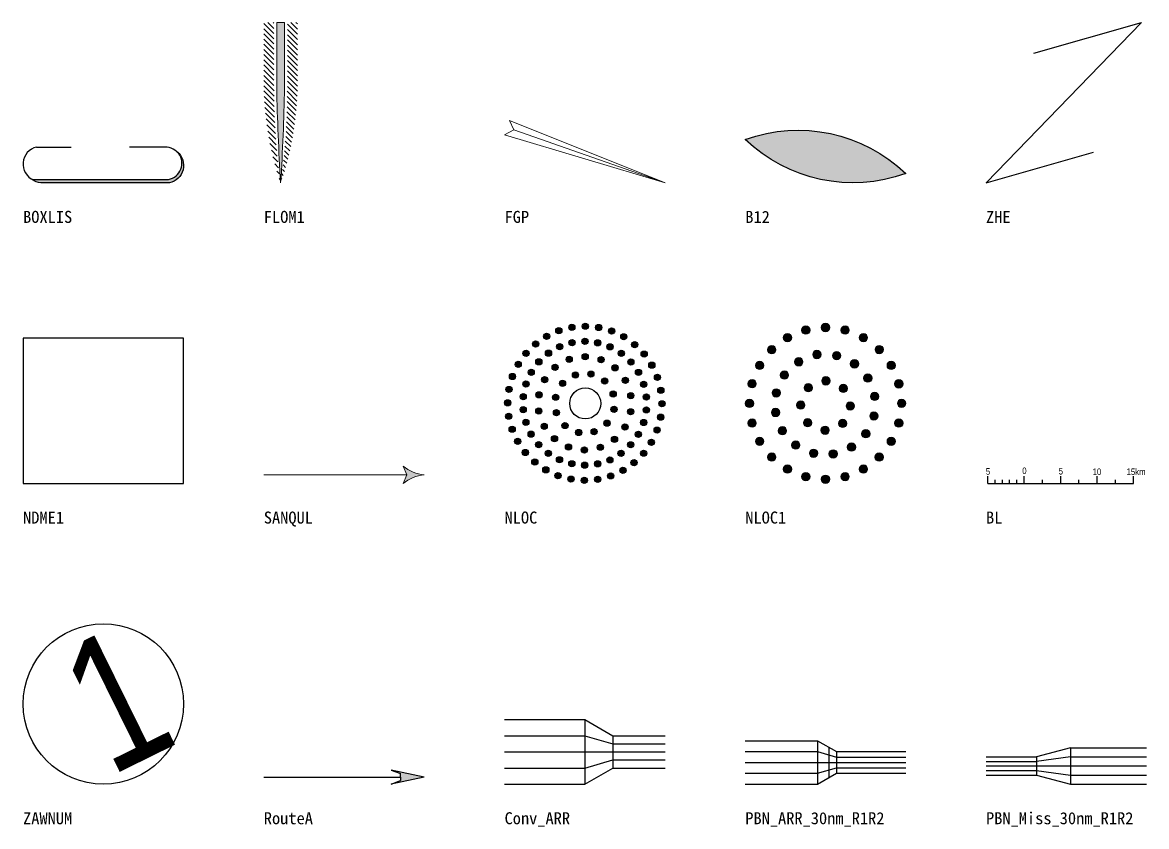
# Model space of a CAD drawing. Extents: x -4 to 560, y -3172 to 80.
# Drawn here: x 0 to 560, y -1521 to -1120 of the extents above; entities that cross this region are included whole.
import ezdxf
from ezdxf.enums import TextEntityAlignment as Align

# ---------------------------------------------------------------- set-up
doc = ezdxf.new("R2010")
doc.units = 0
doc.header["$MEASUREMENT"] = 0
doc.linetypes.add('$0$Continuous1', pattern=[0])
doc.linetypes.add('$0$ddhxT', pattern=[0])
doc.styles.add('$0$Styledgn001', font='dgn001.shx')

# ---------------------------------------------------------------- blocks, each defined once
blk = doc.blocks.new('$0$BOXLIS')
h = blk.add_hatch(color=256)
edge = h.paths.add_edge_path()
edge.add_line((-1.005900000000111, -0.2169999999998709), (1.094099999999889, -0.2169999999998709))
edge.add_line((1.094100000000253, -0.2169999999998709), (1.095703669771269, -0.2169564579602044))
edge.add_arc((1.045703678142672, 0.03304354371380214), 0.2549509756796392, 281.3099305555556, 396.2626444444444)
edge.add_line((1.251274242134969, 0.1838438859545022), (1.228003677169938, 0.2078435445235421))
edge.add_arc((1.053645682194656, -0.001639029437228601), 0.2725502874794534, -78.0232944444445, 50.228475, ccw=False)
edge.add_line((1.110203680726954, -0.2682564557380829), (1.110200000001236, -0.268200000000036))
edge.add_line((1.110200000000077, -0.2681999999999789), (-0.8706999999999223, -0.2687999999999788))
edge.add_line((-0.8706999999994878, -0.2687999999998283), (-0.8706963129787075, -0.2688564571202396))
edge.add_arc((-0.8457384637049472, -0.003232351667747935), 0.2667940397344629, 233.161925, 264.6322888888888, ccw=False)
edge.add_line((-1.005696318810806, -0.2167564585683976), (-1.005699999999524, -0.2167999999997664))
edge.add_line((-1.005699999999706, -0.2167999999999211), (-1.005899999999706, -0.216999999999921))
for p, q in [((-0.9403999999994994, 0.2829999999999018), (-0.4058999999997468, 0.2829999999999018)), ((1.043300000001182, 0.2829999999999018), (0.4941000000007989, 0.2829999999999018))]:
    blk.add_line(p, q)
blk.add_lwpolyline([(-1.005900000000111, -0.2169999999998709), (1.094100000000253, -0.2169999999998709), (1.095703669771865, -0.2169564579603502, 0.5483503923173498), (1.251274242134969, 0.1838438859545022), (1.228003677169909, 0.2078435445234845, -0.6263978955056441), (1.110203680726954, -0.2682564557380829), (1.110200000000077, -0.2681999999999789), (-0.8706999999994878, -0.2687999999998283), (-0.8706963129779979, -0.2688564571203642, -0.1381849764487688), (-1.005696318810806, -0.2167564585683976), (-1.005699999999706, -0.2167999999999211)], format="xyb", close=True)
for centre, major_axis, ratio, start_param, end_param in [((-0.8750950584244492, 0.02027492105366946), (-0.05770126827318924, 0.264468621604041), 1, 0.02878561839040732, 2.508299207283129), ((1.028735626008711, -0.0150948209127364), (0.01456805456938148, 0.2981383645077292), 1, 5.434970659304033, 6.283185307179586), ((-1.004146321857661, -0.2183064562862), (-0.00175000002817215, -0.001349999963480545), 0.9999999999999998, 3.398239102216533, 6.283185307179586)]:
    blk.add_ellipse(centre, major_axis=major_axis, ratio=ratio, start_param=start_param, end_param=end_param)
blk = doc.blocks.new('$0$FLOM1')
at = {"linetype": '$0$Continuous1'}
h = blk.add_hatch(color=7, dxfattribs=at)
edge = h.paths.add_edge_path()
edge.add_line((-0.05380000000000029, 2.1911), (0.05379999999999985, 2.1911))
edge.add_line((0.05379999999999985, 2.1911), (0.05369999999999964, 2.1911))
edge.add_line((0.05369999999999964, 2.1911), (0.05369999999999964, 1.2961))
edge.add_line((0.05369999999999964, 1.2961), (0.05379578447070088, 1.30120045482262))
edge.add_arc((-30.21334155569538, 1.901219415065181), 30.2730841759, 356.39970277777786, 358.8643111111112, ccw=False)
edge.add_line((-4.257332068213771e-06, 0.0002000000000004221), (-4.161595949181418e-06, 0.0002000000000004221))
edge.add_arc((30.21333313676733, 1.90121941506517), 30.27308417589995, 181.1356888888888, 183.6002972222222, ccw=False)
edge.add_line((-0.05380420339871783, 1.301200454822618), (-0.05370000000000008, 1.2961))
edge.add_line((-0.05370000000000008, 1.2961), (-0.05370000000000008, 2.1911))
edge.add_line((-0.05370000000000008, 2.1911), (-0.05380000000000029, 2.1911))
at = {"color": 7, "linetype": 'Continuous', "lineweight": 0}
for p, q in [((-0.0929000000000002, 2.0388), (-0.2297000000000002, 2.1756)), ((-0.0929000000000002, 2.1096), (-0.1744000000000003, 2.1911)), ((-0.0929000000000002, 2.1803), (-0.1037000000000003, 2.1911)), ((0.2296999999999998, 2.0289), (0.09289999999999976, 2.1657)), ((0.2296999999999998, 2.0997), (0.1382999999999996, 2.1911)), ((0.2296999999999998, 2.1704), (0.2089999999999996, 2.1911)), ((-0.0929000000000002, 1.9681), (-0.2297000000000002, 2.1049)), ((-0.0929000000000002, 1.8974), (-0.2297000000000002, 2.0342)), ((0.2296999999999998, 1.9582), (0.09289999999999976, 2.095)), ((0.2296999999999998, 1.8875), (0.09289999999999976, 2.0243)), ((-0.0929000000000002, 1.8267), (-0.2297000000000002, 1.9635)), ((-0.0929000000000002, 1.756), (-0.2297000000000002, 1.8928)), ((0.2296999999999998, 1.8168), (0.09289999999999976, 1.9536)), ((0.2296999999999998, 1.7461), (0.09289999999999976, 1.8829)), ((-0.0929000000000002, 1.6853), (-0.2297000000000002, 1.8221)), ((-0.0929000000000002, 1.6146), (-0.2297000000000002, 1.7514)), ((0.2296999999999998, 1.6754), (0.09289999999999976, 1.8122)), ((0.2296999999999998, 1.6047), (0.09289999999999976, 1.7415)), ((-0.0929000000000002, 1.5439), (-0.2297000000000002, 1.6807)), ((-0.0929000000000002, 1.4732), (-0.2297000000000002, 1.61)), ((-0.0929000000000002, 1.4024), (-0.2297000000000002, 1.5392)), ((0.2296999999999998, 1.534), (0.09289999999999976, 1.6708)), ((0.2296999999999998, 1.4633), (0.09289999999999976, 1.6001)), ((-0.0929000000000002, 1.331700000000001), (-0.2297000000000002, 1.468500000000001)), ((-0.08810000000000029, 1.256200000000001), (-0.2297000000000002, 1.3978)), ((0.2296999999999998, 1.3925), (0.09289999999999976, 1.5293)), ((0.2296999999999998, 1.321800000000001), (0.09289999999999976, 1.458600000000001)), ((0.2281, 1.252800000000001), (0.09289999999999976, 1.3879)), ((-0.08820000000000006, 1.1856), (-0.2297000000000002, 1.327100000000001)), ((-0.08830000000000027, 1.115), (-0.2282000000000002, 1.2549)), ((0.2215999999999996, 1.1178), (0.08839999999999959, 1.251)), ((0.2254999999999998, 1.184600000000001), (0.09289999999999976, 1.317200000000001)), ((-0.08680000000000021, 1.042800000000001), (-0.2253000000000003, 1.1813)), ((-0.08530000000000015, 0.9706000000000001), (-0.2208000000000001, 1.106100000000001)), ((0.2112999999999996, 0.9866999999999999), (0.08789999999999987, 1.1101)), ((0.2170999999999998, 1.051600000000001), (0.08819999999999961, 1.1805)), ((-0.08290000000000042, 0.8975), (-0.2155, 1.0301)), ((-0.07970000000000033, 0.8235999999999999), (-0.2079000000000004, 0.9517000000000007)), ((0.1974999999999998, 0.859), (0.08509999999999973, 0.9714)), ((0.2049999999999996, 0.9222999999999999), (0.08689999999999998, 1.0404)), ((-0.07640000000000002, 0.7495000000000003), (-0.1993, 0.8725000000000005)), ((-0.07140000000000013, 0.6739000000000006), (-0.1887000000000003, 0.7911999999999999)), ((0.1706999999999996, 0.6737000000000002), (0.07699999999999996, 0.7674000000000003)), ((0.1804999999999999, 0.7347000000000001), (0.0801999999999996, 0.8349000000000002)), ((0.1894999999999998, 0.7964000000000002), (0.08329999999999993, 0.9024999999999999)), ((-0.0665, 0.5982000000000003), (-0.1762000000000001, 0.7079000000000004)), ((-0.06020000000000003, 0.5212000000000003), (-0.1623000000000001, 0.6233000000000004)), ((0.1489999999999996, 0.5540000000000003), (0.06879999999999997, 0.6341999999999999)), ((0.1602999999999999, 0.6134000000000004), (0.07339999999999991, 0.7003000000000004)), ((-0.05340000000000034, 0.4437000000000006), (-0.1455000000000002, 0.5358)), ((0.1244999999999998, 0.4371), (0.05879999999999974, 0.5028000000000006)), ((0.1374, 0.4949000000000003), (0.06409999999999982, 0.5682)), ((-0.04580000000000028, 0.3654000000000002), (-0.1265000000000001, 0.4461000000000004)), ((-0.03700000000000037, 0.2859000000000007), (-0.1054000000000004, 0.3543000000000003)), ((0.08299999999999974, 0.2664), (0.03979999999999961, 0.3097000000000003)), ((0.09739999999999993, 0.3228), (0.04679999999999973, 0.3734000000000002)), ((0.1115999999999997, 0.3792), (0.05279999999999996, 0.4381000000000004)), ((-0.02790000000000026, 0.2061000000000002), (-0.08120000000000038, 0.2593000000000005)), ((-0.01710000000000012, 0.1246), (-0.05330000000000013, 0.1607000000000003)), ((0.0519999999999996, 0.1561000000000003), (0.02509999999999968, 0.1829000000000001)), ((0.06769999999999987, 0.2110000000000003), (0.03249999999999975, 0.2463000000000006)), ((-0.006300000000000416, 0.04309999999999992), (-0.02200000000000024, 0.05880000000000063)), ((0.01859999999999973, 0.04800000000000004), (0.008099999999999774, 0.05850000000000044)), ((0.03569999999999984, 0.1016000000000004), (0.01669999999999972, 0.1207000000000003))]:
    blk.add_line(p, q, dxfattribs=at)
blk.add_lwpolyline([(-0.05380000000000029, 2.1911), (0.05379999999999985, 2.1911), (0.05369999999999964, 2.1911), (0.05369999999999964, 1.2961), (0.05379578447070088, 1.30120045482262, -0.01075429711416362), (-4.257332068213771e-06, 0.0002000000000004221), (-4.161595949181418e-06, 0.0002000000000004221, -0.01075429711416362), (-0.05380420339871783, 1.301200454822618), (-0.05370000000000008, 1.2961), (-0.05370000000000008, 2.1911)], format="xyb", close=True, dxfattribs=at)
blk = doc.blocks.new('$0$FGP')
at = {"color": 7, "linetype": 'Continuous', "lineweight": 0}
for p, q in [((-3.493199999999999, 1.4048), (0, 0)), ((-3.3976, 1.1902), (-3.493199999999999, 1.4048)), ((-3.3976, 1.1902), (-3.6062, 1.082199999999999)), ((-3.6062, 1.082199999999999), (0, 0)), ((0, 0), (-3.3976, 1.1902))]:
    blk.add_line(p, q, dxfattribs=at)
blk = doc.blocks.new('$0$B12')
h = blk.add_hatch(color=256)
edge = h.paths.add_edge_path()
edge.add_arc((-0.1795797475551808, 0.3575881411763362), 0.6624999999999999, 226.1092083333333, 289.89079166666664, ccw=False)
edge.add_line((-0.638881732770642, -0.1198507935338284), (-0.6388817324272704, -0.1198507919183949))
edge.add_arc((-0.4134804011955566, -0.7428279101810062), 0.6624999999999994, 46.109208198154306, 109.8907915314876, ccw=False)
blk.add_lwpolyline([(0.04582158514676848, -0.2653889765543909, -0.2857142844383273), (-0.638881732770642, -0.1198507935337716), (-0.6388817324277625, -0.1198507919183953, -0.2857142844383273)], format="xyb", close=True)
blk = doc.blocks.new('$0$ZHE')
for p, q in [((-0.107300000000123, -0.290800000000047), (0.2404999999998836, 0.0684999999999718)), ((0, -5.684341886080801e-14), (0.2404999999998836, 0.0684999999999718)), ((-0.107300000000123, -0.290800000000047), (0.1331999999997606, -0.2220000000000368))]:
    blk.add_line(p, q)
blk = doc.blocks.new('$0$NDME1')
at = {"color": 7}
blk.add_lwpolyline([(-0.1066882412178529, -0.08785238196969658), (0.110011734366708, -0.08785238196969658), (0.110011734366708, 0.1086475997192338), (-0.1066882412178529, 0.1086475997192338), (-0.1066882412178529, -0.08785238196969658)], close=True, dxfattribs=at)
blk = doc.blocks.new('$0$SANQUL')
at = {"linetype": '$0$ddhxT'}
h = blk.add_hatch(color=7, dxfattribs=at)
edge = h.paths.add_edge_path()
edge.add_line((-0.1458602351407672, -0.06000000063393929), (-0.1199629609535121, 2.958515654682969e-10))
edge.add_line((-0.1199629609535121, 2.958515654682969e-10), (-0.1458612446234641, 0.0599999999069819))
edge.add_line((-0.1458612446234641, 0.0599999999069819), (-0.1458610864843665, 0.05999963253313667))
edge.add_arc((0.02253655439232433, 0.2620909244250608), 0.2630563736376326, 230.1963981580615, 265.0853338591225)
edge.add_line((-1.209582434213985e-11, 1.704068788965785e-06), (0, 0))
edge.add_arc((0.02254027725095444, -0.2620889018251693), 0.2630563752477273, 94.91547996915884, 129.8044156702199)
at = {"color": 7, "linetype": 'Continuous', "lineweight": 0}
blk.add_line((-0.1199629609535121, 2.958515654682969e-10), (-1.111245616473044, 2.95851343423692e-10), dxfattribs=at)
for p, q in [((-1.209582434213985e-11, 1.704068788965785e-06), (-0.0009413400209218326, -8.266104306464683e-05)), ((-0.0009413400209218326, -8.266104306464683e-05), (-1.209582434213985e-11, 1.704068788965785e-06)), ((-1.209582434213985e-11, 1.704068788965785e-06), (-1.209582434213985e-11, 1.704068788965785e-06))]:
    blk.add_line(p, q)
blk.add_lwpolyline([(-0.1458602351407672, -0.06000000063393929), (-0.1199629609535121, 2.958515654682969e-10), (-0.1458612446234641, 0.0599999999069819), (-0.1458610864843665, 0.05999963253313667, 0.1534186683244365), (-1.209582434213985e-11, 1.704068788965785e-06), (0, 0, 0.1534186683244365)], format="xyb", close=True, dxfattribs=at)
blk = doc.blocks.new('$0$NLOC')
h = blk.add_hatch(color=256)
edge = h.paths.add_edge_path()
edge.add_arc((-0.04328408053697785, 0.2450987250427943), 0.009999999999999998, 0, 360)
h = blk.add_hatch(color=256)
edge = h.paths.add_edge_path()
edge.add_arc((-0.0001310095558437752, 0.248604800215162), 0.009999999999999998, 0, 360)
h = blk.add_hatch(color=256)
edge = h.paths.add_edge_path()
edge.add_arc((0.04297529287759971, 0.2445641580908386), 0.009999999999999998, 0, 360)
h = blk.add_hatch(color=256)
edge = h.paths.add_edge_path()
edge.add_arc((-0.1245242098721064, 0.2160986104047424), 0.01, 0, 360)
h = blk.add_hatch(color=256)
edge = h.paths.add_edge_path()
edge.add_arc((-0.08517273584038776, 0.2341524628939169), 0.009999999999999998, 0, 360)
h = blk.add_hatch(color=256)
edge = h.paths.add_edge_path()
edge.add_arc((0.08472506357429666, 0.233099571536286), 0.009999999999999998, 0, 360)
h = blk.add_hatch(color=256)
edge = h.paths.add_edge_path()
edge.add_arc((0.1238497568829189, 0.2145593862124997), 0.009999999999999998, 0, 360)
h = blk.add_hatch(color=256)
edge = h.paths.add_edge_path()
edge.add_arc((-0.1601428280055188, 0.1914857247477357), 0.01, 0, 360)
h = blk.add_hatch(color=256)
edge = h.paths.add_edge_path()
edge.add_arc((-0.082453034982791, 0.182505990070581), 0.009999999999999998, 0, 360)
h = blk.add_hatch(color=256)
edge = h.paths.add_edge_path()
edge.add_arc((-0.04279060095086606, 0.1953185293656361), 0.009999999999999998, 0, 360)
h = blk.add_hatch(color=256)
edge = h.paths.add_edge_path()
edge.add_arc((-0.001331009555542551, 0.1996048002150701), 0.009999999999999998, 0, 360)
h = blk.add_hatch(color=256)
edge = h.paths.add_edge_path()
edge.add_arc((0.04011375611389667, 0.1951774720148478), 0.009999999999999998, 0, 360)
h = blk.add_hatch(color=256)
edge = h.paths.add_edge_path()
edge.add_arc((0.07973236092584557, 0.1822300402521932), 0.009999999999999995, 0, 360)
h = blk.add_hatch(color=256)
edge = h.paths.add_edge_path()
edge.add_arc((0.1591605887888363, 0.1895069362692539), 0.009999999999999998, 0, 360)
h = blk.add_hatch(color=256)
edge = h.paths.add_edge_path()
edge.add_arc((-0.1909463365564079, 0.1610616559984237), 0.009999999999999998, 0, 360)
h = blk.add_hatch(color=256)
edge = h.paths.add_edge_path()
edge.add_arc((-0.118584872959218, 0.1617271517784502), 0.009999999999999998, 0, 360)
h = blk.add_hatch(color=256)
edge = h.paths.add_edge_path()
edge.add_arc((-0.05186826555200241, 0.141772041489844), 0.009999999999999998, 0, 360)
h = blk.add_hatch(color=256)
edge = h.paths.add_edge_path()
edge.add_arc((-0.0004310095546316006, 0.1504048002150284), 0.009999999999999998, 0, 360)
h = blk.add_hatch(color=256)
edge = h.paths.add_edge_path()
edge.add_arc((-0.0004310095546316006, 0.1504048002150284), 0.009999999999999998, 0, 360)
h = blk.add_hatch(color=256)
edge = h.paths.add_edge_path()
edge.add_arc((0.05085677771512565, 0.1409243622181293), 0.009999999999999998, 0, 360)
h = blk.add_hatch(color=256)
edge = h.paths.add_edge_path()
edge.add_arc((0.1157932817368419, 0.1613283698236501), 0.009999999999999998, 0, 360)
h = blk.add_hatch(color=256)
edge = h.paths.add_edge_path()
edge.add_arc((0.1895846575398537, 0.1587034277202974), 0.01, 0, 360)
h = blk.add_hatch(color=256)
edge = h.paths.add_edge_path()
edge.add_arc((-0.2159987864979485, 0.1257508240906873), 0.009999999999999998, 0, 360)
h = blk.add_hatch(color=256)
edge = h.paths.add_edge_path()
edge.add_arc((-0.1741635417129146, 0.1002115936062182), 0.009999999999999998, 0, 360)
h = blk.add_hatch(color=256)
edge = h.paths.add_edge_path()
edge.add_arc((-0.1496069801851263, 0.1338901494304992), 0.009999999999999998, 0, 360)
h = blk.add_hatch(color=256)
edge = h.paths.add_edge_path()
edge.add_arc((-0.09725089806852338, 0.1160673241504355), 0.01, 0, 360)
h = blk.add_hatch(color=256)
edge = h.paths.add_edge_path()
edge.add_arc((0.09580903218557069, 0.1144742082378798), 0.009999999999999998, 0, 360)
h = blk.add_hatch(color=256)
edge = h.paths.add_edge_path()
edge.add_arc((0.1467204832697462, 0.1333859640243418), 0.009999999999999998, 0, 360)
h = blk.add_hatch(color=256)
edge = h.paths.add_edge_path()
edge.add_arc((0.1711622984103087, 0.09962404007023906), 0.009999999999999998, 0, 360)
h = blk.add_hatch(color=256)
edge = h.paths.add_edge_path()
edge.add_arc((0.2141975431950414, 0.1230848095856345), 0.009999999999999998, 0, 360)
h = blk.add_hatch(color=256)
edge = h.paths.add_edge_path()
edge.add_arc((-0.2345389718229853, 0.08662613078377035), 0.01, 0, 360)
h = blk.add_hatch(color=256)
edge = h.paths.add_edge_path()
edge.add_arc((-0.1311050918466208, 0.07639101646964264), 0.009999999999999998, 0, 360)
h = blk.add_hatch(color=256)
edge = h.paths.add_edge_path()
edge.add_arc((-0.07332106669582572, 0.06427588389919947), 0.009999999999999998, 0, 360)
h = blk.add_hatch(color=256)
edge = h.paths.add_edge_path()
edge.add_arc((-0.03169915006310475, 0.09152089060091839), 0.01, 0, 360)
h = blk.add_hatch(color=256)
edge = h.paths.add_edge_path()
edge.add_arc((0.0179689904443876, 0.09430480021501353), 0.009999999999999998, 0, 360)
h = blk.add_hatch(color=256)
edge = h.paths.add_edge_path()
edge.add_arc((0.06237481668995315, 0.07188166640855798), 0.009999999999999998, 0, 360)
h = blk.add_hatch(color=256)
edge = h.paths.add_edge_path()
edge.add_arc((0.1290038485440164, 0.07424461720688669), 0.009999999999999998, 0, 360)
h = blk.add_hatch(color=256)
edge = h.paths.add_edge_path()
edge.add_arc((0.2322513956842158, 0.08373333555368845), 0.01, 0, 360)
h = blk.add_hatch(color=256)
edge = h.paths.add_edge_path()
edge.add_arc((-0.2460035583781064, 0.04487636008616391), 0.009999999999999998, 0, 360)
h = blk.add_hatch(color=256)
edge = h.paths.add_edge_path()
edge.add_arc((-0.1911813179685851, 0.06216339880268151), 0.009999999999999998, 0, 360)
h = blk.add_hatch(color=256)
edge = h.paths.add_edge_path()
edge.add_arc((-0.1493475314855459, 0.02752866671323773), 0.009999999999999998, 0, 360)
h = blk.add_hatch(color=256)
edge = h.paths.add_edge_path()
edge.add_arc((0.08961982339315, 0.03025974977720125), 0.009999999999999998, 0, 360)
h = blk.add_hatch(color=256)
edge = h.paths.add_edge_path()
edge.add_arc((0.1880505025537786, 0.06151815604573585), 0.01, 0, 360)
h = blk.add_hatch(color=256)
edge = h.paths.add_edge_path()
edge.add_arc((0.2431976578336617, 0.04184468024993748), 0.009999999999999998, 0, 360)
h = blk.add_hatch(color=256)
edge = h.paths.add_edge_path()
edge.add_arc((-0.2500442005002697, 0.001770057653288859), 0.009999999999999998, 0, 360)
h = blk.add_hatch(color=256)
edge = h.paths.add_edge_path()
edge.add_arc((-0.1999165504676057, 0.02140845370820443), 0.009999999999999993, 0, 360)
h = blk.add_hatch(color=256)
edge = h.paths.add_edge_path()
edge.add_arc((-0.09574420050194021, 0.01987005765352023), 0.009999999999999998, 0, 360)
h = blk.add_hatch(color=256)
edge = h.paths.add_edge_path()
edge.add_arc((0.1464374420356762, 0.0250878715289673), 0.009999999999999998, 0, 360)
h = blk.add_hatch(color=256)
edge = h.paths.add_edge_path()
edge.add_arc((0.1966470001389098, 0.02073372193513023), 0.009999999999999998, 0, 360)
h = blk.add_hatch(color=256)
edge = h.paths.add_edge_path()
edge.add_arc((0.2467037330052335, -0.001308390730855535), 0.01, 0, 360)
h = blk.add_hatch(color=256)
edge = h.paths.add_edge_path()
edge.add_arc((-0.2465381253296073, -0.04138301332727679), 0.009999999999999998, 0, 360)
h = blk.add_hatch(color=256)
edge = h.paths.add_edge_path()
edge.add_arc((-0.1999874676330364, -0.02027205501246954), 0.009999999999999998, 0, 360)
h = blk.add_hatch(color=256)
edge = h.paths.add_edge_path()
edge.add_arc((-0.1497779095307123, -0.0246262046063066), 0.009999999999999998, 0, 360)
h = blk.add_hatch(color=256)
edge = h.paths.add_edge_path()
edge.add_arc((-0.09296029088727664, -0.02979808285442687), 0.01, 0, 360)
h = blk.add_hatch(color=256)
edge = h.paths.add_edge_path()
edge.add_arc((0.09240373300599458, -0.01940839073097322), 0.01, 0, 360)
h = blk.add_hatch(color=256)
edge = h.paths.add_edge_path()
edge.add_arc((0.1460070639886908, -0.02706699979069072), 0.009999999999999998, 0, 360)
h = blk.add_hatch(color=256)
edge = h.paths.add_edge_path()
edge.add_arc((0.1965760829716601, -0.02094678678543005), 0.009999999999999993, 0, 360)
h = blk.add_hatch(color=256)
edge = h.paths.add_edge_path()
edge.add_arc((0.2426630908821608, -0.04441469316338953), 0.009999999999999998, 0, 360)
h = blk.add_hatch(color=256)
edge = h.paths.add_edge_path()
edge.add_arc((-0.1913909700488148, -0.06105648912307515), 0.009999999999999998, 0, 360)
h = blk.add_hatch(color=256)
edge = h.paths.add_edge_path()
edge.add_arc((-0.132344316039962, -0.0737829502841123), 0.01, 0, 360)
h = blk.add_hatch(color=256)
edge = h.paths.add_edge_path()
edge.add_arc((-0.06571528418498929, -0.07141999948612465), 0.009999999999999998, 0, 360)
h = blk.add_hatch(color=256)
edge = h.paths.add_edge_path()
edge.add_arc((0.06998059919988009, -0.06381421697653877), 0.009999999999999998, 0, 360)
h = blk.add_hatch(color=256)
edge = h.paths.add_edge_path()
edge.add_arc((0.1277646243515846, -0.07592934954686825), 0.009999999999999998, 0, 360)
h = blk.add_hatch(color=256)
edge = h.paths.add_edge_path()
edge.add_arc((0.1878408504726394, -0.06170173187990713), 0.009999999999999998, 0, 360)
h = blk.add_hatch(color=256)
edge = h.paths.add_edge_path()
edge.add_arc((-0.2355918631801615, -0.08327166863102775), 0.009999999999999998, 0, 360)
h = blk.add_hatch(color=256)
edge = h.paths.add_edge_path()
edge.add_arc((-0.1745027659044354, -0.09916237314746468), 0.01, 0, 360)
h = blk.add_hatch(color=256)
edge = h.paths.add_edge_path()
edge.add_arc((-0.09914949968151632, -0.1140125413151054), 0.009999999999999998, 0, 360)
h = blk.add_hatch(color=256)
edge = h.paths.add_edge_path()
edge.add_arc((-0.02130945793851424, -0.09384313329246652), 0.009999999999999998, 0, 360)
h = blk.add_hatch(color=256)
edge = h.paths.add_edge_path()
edge.add_arc((0.02835868256715912, -0.0910592236782577), 0.009999999999999998, 0, 360)
h = blk.add_hatch(color=256)
edge = h.paths.add_edge_path()
edge.add_arc((0.09391043057257775, -0.1156056572278885), 0.009999999999999998, 0, 360)
h = blk.add_hatch(color=256)
edge = h.paths.add_edge_path()
edge.add_arc((0.1708230742178785, -0.09974992668344385), 0.009999999999999998, 0, 360)
h = blk.add_hatch(color=256)
edge = h.paths.add_edge_path()
edge.add_arc((0.2311985043279492, -0.08616446386122334), 0.009999999999999998, 0, 360)
h = blk.add_hatch(color=256)
edge = h.paths.add_edge_path()
edge.add_arc((-0.2175380106900775, -0.1226231426629738), 0.01, 0, 360)
h = blk.add_hatch(color=256)
edge = h.paths.add_edge_path()
edge.add_arc((-0.1500609507647823, -0.1329242971016811), 0.009999999999999998, 0, 360)
h = blk.add_hatch(color=256)
edge = h.paths.add_edge_path()
edge.add_arc((-0.05419724521016178, -0.1404626952954686), 0.009999999999999998, 0, 360)
h = blk.add_hatch(color=256)
edge = h.paths.add_edge_path()
edge.add_arc((-0.002909457940404536, -0.1499431332923677), 0.009999999999999998, 0, 360)
h = blk.add_hatch(color=256)
edge = h.paths.add_edge_path()
edge.add_arc((0.04852779805605678, -0.1413103745670696), 0.01, 0, 360)
h = blk.add_hatch(color=256)
edge = h.paths.add_edge_path()
edge.add_arc((0.1462665126909997, -0.1334284825078385), 0.009999999999999998, 0, 360)
h = blk.add_hatch(color=256)
edge = h.paths.add_edge_path()
edge.add_arc((0.2126583190029123, -0.1252891571680266), 0.009999999999999998, 0, 360)
h = blk.add_hatch(color=256)
edge = h.paths.add_edge_path()
edge.add_arc((-0.1929251250339803, -0.1582417607975231), 0.009999999999999998, 0, 360)
h = blk.add_hatch(color=256)
edge = h.paths.add_edge_path()
edge.add_arc((-0.162501056284782, -0.1890452693464795), 0.009999999999999998, 0, 360)
h = blk.add_hatch(color=256)
edge = h.paths.add_edge_path()
edge.add_arc((-0.119133749231878, -0.1608667029009894), 0.009999999999999998, 0, 360)
h = blk.add_hatch(color=256)
edge = h.paths.add_edge_path()
edge.add_arc((-0.0830728284217912, -0.1817683733295326), 0.009999999999999998, 0, 360)
h = blk.add_hatch(color=256)
edge = h.paths.add_edge_path()
edge.add_arc((0.07911256748775486, -0.1820443231478066), 0.009999999999999998, 0, 360)
h = blk.add_hatch(color=256)
edge = h.paths.add_edge_path()
edge.add_arc((0.1152444054641819, -0.1612654848557895), 0.01, 0, 360)
h = blk.add_hatch(color=256)
edge = h.paths.add_edge_path()
edge.add_arc((0.1876058690613718, -0.160599989075763), 0.009999999999999998, 0, 360)
h = blk.add_hatch(color=256)
edge = h.paths.add_edge_path()
edge.add_arc((-0.1271902243770455, -0.2140977192900664), 0.009999999999999998, 0, 360)
h = blk.add_hatch(color=256)
edge = h.paths.add_edge_path()
edge.add_arc((-0.0434542236098423, -0.1947158050923008), 0.009999999999999998, 0, 360)
h = blk.add_hatch(color=256)
edge = h.paths.add_edge_path()
edge.add_arc((-0.002009457940403081, -0.1991431332924094), 0.009999999999999998, 0, 360)
h = blk.add_hatch(color=256)
edge = h.paths.add_edge_path()
edge.add_arc((0.03945013345492043, -0.1948568624428617), 0.009999999999999998, 0, 360)
h = blk.add_hatch(color=256)
edge = h.paths.add_edge_path()
edge.add_arc((0.1211837423779798, -0.2156369434821954), 0.009999999999999998, 0, 360)
h = blk.add_hatch(color=256)
edge = h.paths.add_edge_path()
edge.add_arc((0.1568023605104827, -0.1910240578249613), 0.009999999999999998, 0, 360)
h = blk.add_hatch(color=256)
edge = h.paths.add_edge_path()
edge.add_arc((-0.08806553106933279, -0.2326379046136253), 0.009999999999999998, 0, 360)
h = blk.add_hatch(color=256)
edge = h.paths.add_edge_path()
edge.add_arc((-0.04631576037263585, -0.2441024911681779), 0.009999999999999998, 0, 360)
h = blk.add_hatch(color=256)
edge = h.paths.add_edge_path()
edge.add_arc((-0.003209457940101856, -0.2481431332923876), 0.009999999999999998, 0, 360)
h = blk.add_hatch(color=256)
edge = h.paths.add_edge_path()
edge.add_arc((0.03994361304103222, -0.2446370581201336), 0.009999999999999998, 0, 360)
h = blk.add_hatch(color=256)
edge = h.paths.add_edge_path()
edge.add_arc((0.08183226834444213, -0.2336907959712562), 0.01, 0, 360)
for centre, radius in [((-0.04328408053697785, 0.2450987250427943), 0.009999999999999998), ((-0.0001310095558437752, 0.248604800215162), 0.009999999999999998), ((0.04297529287759971, 0.2445641580908386), 0.009999999999999998), ((-0.1245242098721064, 0.2160986104047424), 0.01), ((-0.08517273584038776, 0.2341524628939169), 0.009999999999999998), ((0.08472506357429666, 0.233099571536286), 0.009999999999999998), ((0.1238497568829189, 0.2145593862124997), 0.009999999999999998), ((-0.1601428280055188, 0.1914857247477357), 0.01), ((-0.082453034982791, 0.182505990070581), 0.009999999999999998), ((-0.04279060095086606, 0.1953185293656361), 0.009999999999999998), ((-0.001331009555542551, 0.1996048002150701), 0.009999999999999998), ((0.04011375611389667, 0.1951774720148478), 0.009999999999999998), ((0.07973236092584557, 0.1822300402521932), 0.009999999999999995), ((0.1591605887888363, 0.1895069362692539), 0.009999999999999998), ((-0.1909463365564079, 0.1610616559984237), 0.009999999999999998), ((-0.118584872959218, 0.1617271517784502), 0.009999999999999998), ((-0.05186826555200241, 0.141772041489844), 0.009999999999999998), ((-0.0004310095546316006, 0.1504048002150284), 0.009999999999999998), ((-0.0004310095546316006, 0.1504048002150284), 0.009999999999999998), ((0.05085677771512565, 0.1409243622181293), 0.009999999999999998), ((0.1157932817368419, 0.1613283698236501), 0.009999999999999998), ((0.1895846575398537, 0.1587034277202974), 0.01), ((-0.2159987864979485, 0.1257508240906873), 0.009999999999999998), ((-0.1741635417129146, 0.1002115936062182), 0.009999999999999998), ((-0.1496069801851263, 0.1338901494304992), 0.009999999999999998), ((-0.09725089806852338, 0.1160673241504355), 0.01), ((0.09580903218557069, 0.1144742082378798), 0.009999999999999998), ((0.1467204832697462, 0.1333859640243418), 0.009999999999999998), ((0.1711622984103087, 0.09962404007023906), 0.009999999999999998), ((0.2141975431950414, 0.1230848095856345), 0.009999999999999998), ((-0.2345389718229853, 0.08662613078377035), 0.01), ((-0.1311050918466208, 0.07639101646964264), 0.009999999999999998), ((-0.07332106669582572, 0.06427588389919947), 0.009999999999999998), ((-0.03169915006310475, 0.09152089060091839), 0.01), ((0.0179689904443876, 0.09430480021501353), 0.009999999999999998), ((0.06237481668995315, 0.07188166640855798), 0.009999999999999998), ((0.1290038485440164, 0.07424461720688669), 0.009999999999999998), ((0.2322513956842158, 0.08373333555368845), 0.01), ((-0.2460035583781064, 0.04487636008616391), 0.009999999999999998), ((-0.1911813179685851, 0.06216339880268151), 0.009999999999999998), ((-0.1493475314855459, 0.02752866671323773), 0.009999999999999998), ((-2.023374690907076e-05, -1.916653866373963e-05), 0.05), ((0.08961982339315, 0.03025974977720125), 0.009999999999999998), ((0.1880505025537786, 0.06151815604573585), 0.01), ((0.2431976578336617, 0.04184468024993748), 0.009999999999999998), ((-0.2500442005002697, 0.001770057653288859), 0.009999999999999998), ((-0.1999165504676057, 0.02140845370820443), 0.009999999999999993), ((-0.09574420050194021, 0.01987005765352023), 0.009999999999999998), ((0.1464374420356762, 0.0250878715289673), 0.009999999999999998), ((0.1966470001389098, 0.02073372193513023), 0.009999999999999998), ((0.2467037330052335, -0.001308390730855535), 0.01), ((-0.2465381253296073, -0.04138301332727679), 0.009999999999999998), ((-0.1999874676330364, -0.02027205501246954), 0.009999999999999998), ((-0.1497779095307123, -0.0246262046063066), 0.009999999999999998), ((-0.09296029088727664, -0.02979808285442687), 0.01), ((0.09240373300599458, -0.01940839073097322), 0.01), ((0.1460070639886908, -0.02706699979069072), 0.009999999999999998), ((0.1965760829716601, -0.02094678678543005), 0.009999999999999993), ((0.2426630908821608, -0.04441469316338953), 0.009999999999999998), ((-0.1913909700488148, -0.06105648912307515), 0.009999999999999998), ((-0.132344316039962, -0.0737829502841123), 0.01), ((-0.06571528418498929, -0.07141999948612465), 0.009999999999999998), ((0.06998059919988009, -0.06381421697653877), 0.009999999999999998), ((0.1277646243515846, -0.07592934954686825), 0.009999999999999998), ((0.1878408504726394, -0.06170173187990713), 0.009999999999999998), ((-0.2355918631801615, -0.08327166863102775), 0.009999999999999998), ((-0.1745027659044354, -0.09916237314746468), 0.01), ((-0.09914949968151632, -0.1140125413151054), 0.009999999999999998), ((-0.02130945793851424, -0.09384313329246652), 0.009999999999999998), ((0.02835868256715912, -0.0910592236782577), 0.009999999999999998), ((0.09391043057257775, -0.1156056572278885), 0.009999999999999998), ((0.1708230742178785, -0.09974992668344385), 0.009999999999999998), ((0.2311985043279492, -0.08616446386122334), 0.009999999999999998), ((-0.2175380106900775, -0.1226231426629738), 0.01), ((-0.1500609507647823, -0.1329242971016811), 0.009999999999999998), ((-0.05419724521016178, -0.1404626952954686), 0.009999999999999998), ((-0.002909457940404536, -0.1499431332923677), 0.009999999999999998), ((0.04852779805605678, -0.1413103745670696), 0.01), ((0.1462665126909997, -0.1334284825078385), 0.009999999999999998), ((0.2126583190029123, -0.1252891571680266), 0.009999999999999998), ((-0.1929251250339803, -0.1582417607975231), 0.009999999999999998), ((-0.162501056284782, -0.1890452693464795), 0.009999999999999998), ((-0.119133749231878, -0.1608667029009894), 0.009999999999999998), ((-0.0830728284217912, -0.1817683733295326), 0.009999999999999998), ((0.07911256748775486, -0.1820443231478066), 0.009999999999999998), ((0.1152444054641819, -0.1612654848557895), 0.01), ((0.1876058690613718, -0.160599989075763), 0.009999999999999998), ((-0.1271902243770455, -0.2140977192900664), 0.009999999999999998), ((-0.0434542236098423, -0.1947158050923008), 0.009999999999999998), ((-0.002009457940403081, -0.1991431332924094), 0.009999999999999998), ((0.03945013345492043, -0.1948568624428617), 0.009999999999999998), ((0.1211837423779798, -0.2156369434821954), 0.009999999999999998), ((0.1568023605104827, -0.1910240578249613), 0.009999999999999998), ((-0.08806553106933279, -0.2326379046136253), 0.009999999999999998), ((-0.04631576037263585, -0.2441024911681779), 0.009999999999999998), ((-0.003209457940101856, -0.2481431332923876), 0.009999999999999998), ((0.03994361304103222, -0.2446370581201336), 0.009999999999999998), ((0.08183226834444213, -0.2336907959712562), 0.01)]:
    blk.add_circle(centre, radius)
blk = doc.blocks.new('$0$NLOC1')
at = {"linetype": '$0$ddhxT'}
h = blk.add_hatch(color=7, dxfattribs=at)
edge = h.paths.add_edge_path()
edge.add_arc((-0.04619100374652874, 0.1800494937537493), 0.0100005, 0, 360)
h = blk.add_hatch(color=7, dxfattribs=at)
edge = h.paths.add_edge_path()
edge.add_arc((0.0004006145800445893, 0.1861717290440978), 0.0100005, 0, 360)
h = blk.add_hatch(color=7, dxfattribs=at)
edge = h.paths.add_edge_path()
edge.add_arc((0.04699223290661969, 0.1800494937537493), 0.0100005, 0, 360)
h = blk.add_hatch(color=7, dxfattribs=at)
edge = h.paths.add_edge_path()
edge.add_arc((-0.08959938541995527, 0.16206144365065), 0.0100005, 0, 360)
h = blk.add_hatch(color=7, dxfattribs=at)
edge = h.paths.add_edge_path()
edge.add_arc((0.09040061458004445, 0.16206144365065), 0.0100005, 0, 360)
h = blk.add_hatch(color=7, dxfattribs=at)
edge = h.paths.add_edge_path()
edge.add_arc((-0.1268855318030244, 0.133457875427176), 0.0100005, 0, 360)
h = blk.add_hatch(color=7, dxfattribs=at)
edge = h.paths.add_edge_path()
edge.add_arc((0.1278534109631195, 0.1338578354271718), 0.0100005, 0, 360)
h = blk.add_hatch(color=7, dxfattribs=at)
edge = h.paths.add_edge_path()
edge.add_arc((-0.0628865488297432, 0.1048667100610885), 0.0100005, 0, 360)
h = blk.add_hatch(color=7, dxfattribs=at)
edge = h.paths.add_edge_path()
edge.add_arc((-0.0197326854199531, 0.1220382990440996), 0.0100005, 0, 360)
h = blk.add_hatch(color=7, dxfattribs=at)
edge = h.paths.add_edge_path()
edge.add_arc((0.0269828295854726, 0.1193946917466846), 0.0100005, 0, 360)
h = blk.add_hatch(color=7, dxfattribs=at)
edge = h.paths.add_edge_path()
edge.add_arc((0.0691868187361262, 0.1001046406588273), 0.0100005, 0, 360)
h = blk.add_hatch(color=7, dxfattribs=at)
edge = h.paths.add_edge_path()
edge.add_arc((-0.1554891000265144, 0.09617172904409443), 0.0100005, 0, 360)
h = blk.add_hatch(color=7, dxfattribs=at)
edge = h.paths.add_edge_path()
edge.add_arc((-0.09683229703467866, 0.07325793320018192), 0.0100005, 0, 360)
h = blk.add_hatch(color=7, dxfattribs=at)
edge = h.paths.add_edge_path()
edge.add_arc((0.1562903291866053, 0.09617172904409443), 0.0100005, 0, 360)
h = blk.add_hatch(color=7, dxfattribs=at)
edge = h.paths.add_edge_path()
edge.add_arc((-0.1734771501295977, 0.05276334737067145), 0.0100005, 0, 360)
h = blk.add_hatch(color=7, dxfattribs=at)
edge = h.paths.add_edge_path()
edge.add_arc((-0.04021895346254034, 0.04336171888691354), 0.0100005, 0, 360)
h = blk.add_hatch(color=7, dxfattribs=at)
edge = h.paths.add_edge_path()
edge.add_arc((0.001600614580045345, 0.05977172904410111), 0.0100005, 0, 360)
h = blk.add_hatch(color=7, dxfattribs=at)
edge = h.paths.add_edge_path()
edge.add_arc((0.1007955955970328, 0.06615889245388473), 0.0100005, 0, 360)
h = blk.add_hatch(color=7, dxfattribs=at)
edge = h.paths.add_edge_path()
edge.add_arc((0.1743450392896886, 0.05246337737067108), 0.0100005, 0, 360)
h = blk.add_hatch(color=7, dxfattribs=at)
edge = h.paths.add_edge_path()
edge.add_arc((-0.1161223481225448, 0.03105394404952477), 0.0100005, 0, 360)
h = blk.add_hatch(color=7, dxfattribs=at)
edge = h.paths.add_edge_path()
edge.add_arc((0.04279060442286919, 0.04179129708668228), 0.0100005, 0, 360)
h = blk.add_hatch(color=7, dxfattribs=at)
edge = h.paths.add_edge_path()
edge.add_arc((0.1170006145800446, 0.02267172904409875), 0.0100005, 0, 360)
h = blk.add_hatch(color=7, dxfattribs=at)
edge = h.paths.add_edge_path()
edge.add_arc((-0.1795993854199551, 0.006171729044098129), 0.0100005, 0, 360)
h = blk.add_hatch(color=7, dxfattribs=at)
edge = h.paths.add_edge_path()
edge.add_arc((-0.05819938541995562, 0.002171729044100346), 0.0100005, 0, 360)
h = blk.add_hatch(color=7, dxfattribs=at)
edge = h.paths.add_edge_path()
edge.add_arc((0.05920061458004433, -2.827095590163253e-05), 0.0100005, 0, 360)
h = blk.add_hatch(color=7, dxfattribs=at)
edge = h.paths.add_edge_path()
edge.add_arc((0.1808005745800436, 0.006271719044100621), 0.0100005, 0, 360)
h = blk.add_hatch(color=7, dxfattribs=at)
edge = h.paths.add_edge_path()
edge.add_arc((-0.1177993854199553, -0.01532827095590505), 0.0100005, 0, 360)
h = blk.add_hatch(color=7, dxfattribs=at)
edge = h.paths.add_edge_path()
edge.add_arc((0.1153235772826342, -0.02371048596133107), 0.0100005, 0, 360)
h = blk.add_hatch(color=7, dxfattribs=at)
edge = h.paths.add_edge_path()
edge.add_arc((-0.1734771501295977, -0.0404198892824752), 0.0100005, 0, 360)
h = blk.add_hatch(color=7, dxfattribs=at)
edge = h.paths.add_edge_path()
edge.add_arc((-0.1015943664369416, -0.05881543436569103), 0.0100005, 0, 360)
h = blk.add_hatch(color=7, dxfattribs=at)
edge = h.paths.add_edge_path()
edge.add_arc((-0.04178937526277871, -0.03964783899849067), 0.0100005, 0, 360)
h = blk.add_hatch(color=7, dxfattribs=at)
edge = h.paths.add_edge_path()
edge.add_arc((-0.0005993854199548565, -0.05762827095590239), 0.0100005, 0, 360)
h = blk.add_hatch(color=7, dxfattribs=at)
edge = h.paths.add_edge_path()
edge.add_arc((0.04122018262263083, -0.04121826079872193), 0.0100005, 0, 360)
h = blk.add_hatch(color=7, dxfattribs=at)
edge = h.paths.add_edge_path()
edge.add_arc((0.1742783792896887, -0.0404198892824752), 0.0100005, 0, 360)
h = blk.add_hatch(color=7, dxfattribs=at)
edge = h.paths.add_edge_path()
edge.add_arc((-0.1554891000265144, -0.08382827095590528), 0.0100005, 0, 360)
h = blk.add_hatch(color=7, dxfattribs=at)
edge = h.paths.add_edge_path()
edge.add_arc((0.09603352619476979, -0.06591447511198112), 0.0100005, 0, 360)
h = blk.add_hatch(color=7, dxfattribs=at)
edge = h.paths.add_edge_path()
edge.add_arc((0.1562903291866053, -0.08382827095590528), 0.0100005, 0, 360)
h = blk.add_hatch(color=7, dxfattribs=at)
edge = h.paths.add_edge_path()
edge.add_arc((-0.06998558957603684, -0.0927611825706336), 0.0100005, 0, 360)
h = blk.add_hatch(color=7, dxfattribs=at)
edge = h.paths.add_edge_path()
edge.add_arc((-0.02778160042538147, -0.1120512336584838), 0.0100005, 0, 360)
h = blk.add_hatch(color=7, dxfattribs=at)
edge = h.paths.add_edge_path()
edge.add_arc((0.01860061458004481, -0.1137282709559031), 0.0100005, 0, 360)
h = blk.add_hatch(color=7, dxfattribs=at)
edge = h.paths.add_edge_path()
edge.add_arc((0.06208777798983434, -0.09752325197288769), 0.0100005, 0, 360)
h = blk.add_hatch(color=7, dxfattribs=at)
edge = h.paths.add_edge_path()
edge.add_arc((-0.1268855318030244, -0.1211144173389798), 0.0100005, 0, 360)
h = blk.add_hatch(color=7, dxfattribs=at)
edge = h.paths.add_edge_path()
edge.add_arc((0.1276867609631136, -0.1211144173389798), 0.0100005, 0, 360)
h = blk.add_hatch(color=7, dxfattribs=at)
edge = h.paths.add_edge_path()
edge.add_arc((-0.08959938541995527, -0.1497179855624537), 0.0100005, 0, 360)
h = blk.add_hatch(color=7, dxfattribs=at)
edge = h.paths.add_edge_path()
edge.add_arc((-0.04619100374652874, -0.1677060356655531), 0.0100005, 0, 360)
h = blk.add_hatch(color=7, dxfattribs=at)
edge = h.paths.add_edge_path()
edge.add_arc((0.04699223290661969, -0.1677060356655531), 0.0100005, 0, 360)
h = blk.add_hatch(color=7, dxfattribs=at)
edge = h.paths.add_edge_path()
edge.add_arc((0.09040061458004445, -0.1497179855624537), 0.0100005, 0, 360)
h = blk.add_hatch(color=7, dxfattribs=at)
edge = h.paths.add_edge_path()
edge.add_arc((0.0004006145800445893, -0.1738282709559016), 0.0100005, 0, 360)
at = {"color": 7, "linetype": 'Continuous', "lineweight": 0}
for centre in [(-0.04619100374652874, 0.1800494937537493), (0.0004006145800445893, 0.1861717290440978), (0.04699223290661969, 0.1800494937537493), (-0.08959938541995527, 0.16206144365065), (0.09040061458004445, 0.16206144365065), (-0.1268855318030244, 0.133457875427176), (0.1278534109631195, 0.1338578354271718), (-0.0628865488297432, 0.1048667100610885), (-0.0197326854199531, 0.1220382990440996), (0.0269828295854726, 0.1193946917466846), (0.0691868187361262, 0.1001046406588273), (-0.1554891000265144, 0.09617172904409443), (-0.09683229703467866, 0.07325793320018192), (0.1562903291866053, 0.09617172904409443), (-0.1734771501295977, 0.05276334737067145), (-0.04021895346254034, 0.04336171888691354), (0.001600614580045345, 0.05977172904410111), (0.1007955955970328, 0.06615889245388473), (0.1743450392896886, 0.05246337737067108), (-0.1161223481225448, 0.03105394404952477), (0.04279060442286919, 0.04179129708668228), (0.1170006145800446, 0.02267172904409875), (-0.1795993854199551, 0.006171729044098129), (-0.05819938541995562, 0.002171729044100346), (0.05920061458004433, -2.827095590163253e-05), (0.1808005745800436, 0.006271719044100621), (-0.1177993854199553, -0.01532827095590505), (0.1153235772826342, -0.02371048596133107), (-0.1734771501295977, -0.0404198892824752), (-0.1015943664369416, -0.05881543436569103), (-0.04178937526277871, -0.03964783899849067), (-0.0005993854199548565, -0.05762827095590239), (0.04122018262263083, -0.04121826079872193), (0.1742783792896887, -0.0404198892824752), (-0.1554891000265144, -0.08382827095590528), (0.09603352619476979, -0.06591447511198112), (0.1562903291866053, -0.08382827095590528), (-0.06998558957603684, -0.0927611825706336), (-0.02778160042538147, -0.1120512336584838), (0.01860061458004481, -0.1137282709559031), (0.06208777798983434, -0.09752325197288769), (-0.1268855318030244, -0.1211144173389798), (0.1276867609631136, -0.1211144173389798), (-0.08959938541995527, -0.1497179855624537), (-0.04619100374652874, -0.1677060356655531), (0.04699223290661969, -0.1677060356655531), (0.09040061458004445, -0.1497179855624537), (0.0004006145800445893, -0.1738282709559016)]:
    blk.add_circle(centre, 0.0100005, dxfattribs=at)
blk = doc.blocks.new('$0$BL')
for p, q in [((0, 0), (0, 0.2000000000000455)), ((0, 0), (3.999999999999091, 0)), ((0.2000000000007276, 0), (0.2000000000007276, 0.09999999999990905)), ((0.3999999999996362, 0), (0.3999999999996362, 0.09999999999990905)), ((0.6000000000003638, 0), (0.6000000000003638, 0.09999999999990905)), ((0.8000000000001819, 0), (0.8000000000001819, 0.09999999999990905)), ((1.000000000000909, 0), (1.000000000000909, 0.2000000000000455)), ((1.499999999999091, 0), (1.499999999999091, 0.09999999999990905)), ((2, 0), (2, 0.2000000000000455)), ((2.5, 0), (2.5, 0.09999999999990905)), ((3, 0), (3, 0.2000000000000455)), ((3.500000000000909, 0), (3.500000000000909, 0.09999999999990905)), ((3.999999999999091, 0), (3.999999999999091, 0.2000000000000455))]:
    blk.add_line(p, q)
at = {"style": '$0$Styledgn001', "width": 0.88889}
for s, p in [('5', (0.004944988806528272, 0.3304000000000542)), ('0', (1.004010222387478, 0.3487999999999829)), ('5', (2.002344988806726, 0.336699999999837)), ('10', (2.992952075939684, 0.3217999999999392)), ('15km', (4.067785890857522, 0.3221000000000913))]:
    blk.add_text(s, height=0.18, dxfattribs=at).set_placement(p, align=Align.MIDDLE_CENTER)
blk = doc.blocks.new('$0$ZAWNUM')
blk.add_circle((1.280894048250047e-05, 1.800366362658679e-05), 0.12)
at = {"style": '$0$Styledgn001', "width": 0.7999987999988}
blk.add_text('1', height=0.1999998, rotation=26.24999999143288, dxfattribs=at).set_placement((-0.03432882479228283, -0.01921281553404697), align=Align.MIDDLE_LEFT)
blk = doc.blocks.new('$0$箭头')
h = blk.add_hatch(color=256)
h.dxf.hatch_style = 1
h.paths.add_polyline_path([(1.3e-15, 6.906306318269336), (-2.017927290528844, -2.587295171491223), (-0.9968512581623721, 0.1531669198796945), (0, 0.1531669198796948), (0.9968512581623724, 0.1531669198796941), (2.017927290528843, -2.58729517149122)])
for p, q in [((0, 6.906306318269326), (-2.019464880887075, -2.594528965386602)), ((2.5e-15, 6.906306318269326), (2.019464880887074, -2.594528965386603)), ((-2.017927290528846, -2.587295171491224), (-0.9968512581623721, 0.1531669198796948)), ((0, 0.1531669198796948), (-0.9968512581623716, 0.1531669198796947)), ((0, 0.1531669198796948), (0.9968512581623721, 0.1531669198796944)), ((2.017927290528844, -2.587295171491225), (0.9968512581623722, 0.1531669198796944))]:
    blk.add_line(p, q)
blk = doc.blocks.new('$0$RouteA')
blk.add_line((0, -1.804274108698261e-13), (8525.32490932191, -1.804274108698261e-13))
at = {"color": 7, "lineweight": 30, "xscale": 218.3688213262332, "yscale": 218.3688213262332, "zscale": 218.3688213262332, "rotation": 270.0000000000067}
blk.add_blockref('$0$箭头', (8491.87802956161, -1.804274108698261e-13), dxfattribs=at)
blk = doc.blocks.new('$0$Conv_ARR')
for p, q in [((-46000.00000000001, 18520), (1.134022936010449e-12, 18520)), ((0, 18520), (0, -18519.99979113601)), ((1.134022936010449e-12, 18520), (16038.79047809169, 9260)), ((-46000.00000000001, 9260), (0, 9260)), ((5.670114680052245e-13, 9260), (16038.79047808586, 4630.000000000001)), ((16038.79047809169, 9260), (45999.99999999999, 9260)), ((16038.79047808586, 9260.000000003363), (16038.79047808586, -9259.999999996637)), ((-46000.00000000001, 0), (46000, 0)), ((16038.79047808586, 4630), (45999.99999999999, 4630)), ((-1.701034404015673e-12, -9260), (16038.79047808586, -4630)), ((16038.79047808586, -4630), (45999.99999999999, -4630)), ((-46000.00000000001, -9260), (-1.701034404015673e-12, -9260)), ((-3.402068808031347e-12, -18519.99979113601), (16038.79011632881, -9260)), ((16038.79011632881, -9260), (45999.99999999999, -9260)), ((-46000.00000000001, -18519.99979113601), (0, -18519.99979113601))]:
    blk.add_line(p, q)
blk = doc.blocks.new('$0$PBN_ARR_30nm_R1R2')
for p, q in [((-35630.3551318288, 9260), (-4811.637143425643, 9260)), ((-4811.637143425643, 9260), (-4811.637143425643, -9260)), ((-4811.637143425643, 9260), (3207.758095618337, 4630)), ((15.52689088415369, 6473.035545368785), (15.52689088415141, -6473.035545368787)), ((-35630.3551318288, 4630), (-4811.637143425643, 4630)), ((-35630.35513182879, 0), (32783.23749112885, 0)), ((-4811.637143425643, 4630), (3207.758095618337, 2315)), ((3207.758095618337, 4630), (32783.23749112886, 4630)), ((3207.758095618336, 4630), (3207.758095618335, -4629.999999999999)), ((3207.758095618337, 2315), (32783.23749112886, 2315)), ((-35630.3551318288, -4630), (-4811.637143425643, -4630)), ((-4811.637143425643, -4630), (3207.758095618337, -2315)), ((-4811.637143425643, -9260), (3207.758095618337, -4630)), ((3207.758095618337, -2315), (32783.23749112886, -2315)), ((3207.758095618337, -4630), (32783.23749112886, -4630)), ((-35630.3551318288, -9260), (-4811.637143425643, -9260))]:
    blk.add_line(p, q)
blk = doc.blocks.new('$0$PBN_Miss_30nm_R1R2')
for p, q in [((15797.39523904398, 9260), (-1482, 4630)), ((15797.39523904398, 9260), (54433.86321433309, 9260.000000000002)), ((15797.39523904398, 9260), (15797.39523904398, -9260)), ((-27124.93160716653, 4630), (-1482, 4630)), ((-27124.93160716653, 2315), (-1482, 2315)), ((-27124.93160716653, 0), (-1482, 0)), ((15797.39523904398, 4630), (-1482, 2315)), ((-1482, 4630), (-1482, -4630)), ((-1482, 0), (54433.86321433308, 0)), ((15797.39523904398, 4630), (54433.86321433309, 4630.000000000001)), ((-27124.93160716653, -2315), (-1482, -2315)), ((-27124.93160716653, -4630), (-1482, -4630)), ((-1482, -2315), (15797.39523904398, -4630)), ((-1482, -4630), (15797.39523904398, -9260)), ((15797.39523904398, -4630), (54433.86321433309, -4630.000000000001)), ((15797.39523904398, -9260), (54433.86321433309, -9260.000000000002))]:
    blk.add_line(p, q)

msp = doc.modelspace()

# ---------------------------------------------------------------- block references
for name, p, xscale, yscale, zscale in [('$0$FLOM1', (128.3874206946917, -1200.007302934867), 36.51467433474828, 36.51467433474828, 36.51467433474828), ('$0$ZHE', (503.890898970246, -1135.251878652929), 222.6551628165761, 222.6551628165761, 222.6551628165761), ('$0$FGP', (320, -1200), 22.18401641617215, 22.18401641617215, 22.18401641617215), ('$0$B12', (434.6462552235063, -1164.374426021356), 116.8389255704455, 116.8389255704455, 116.8389255704455), ('$0$BOXLIS', (37.080707573884, -1191.299077083884), 32.3627076295992, 32.3627076295992, 32.3627076295992), ('$0$NLOC', (280.2585761665511, -1310.03573633432), 154.8143588247774, 154.8143588247774, 154.8143588247774), ('$0$NLOC1', (399.8736923103361, -1311.339998520319), 210.3044114294566, 210.3044114294566, 210.3044114294566), ('$0$NDME1', (39.38652634548948, -1317.567183435915), 369.1740148294679, 369.1740148294679, 369.1740148294679), ('$0$SANQUL', (200, -1345.68052284791), 71.99128510752654, 71.99128510752654, 71.99128510752654), ('$0$BL', (480.8794117579807, -1350), 18.17401597387858, 18.17401597387858, 18.17401597387858), ('$0$ZAWNUM', (39.9957303531725, -1460.006001221209), 333.3333333333333, 333.3333333333333, 333.3333333333333), ('$0$Conv_ARR', (280, -1483.895652355534), 0.0008695652173913044, 0.0008695652173913044, 0.0008695652173913044), ('$0$PBN_ARR_30nm_R1R2', (401.6646502728726, -1489.17174246231), 0.001169358265409296, 0.001169358265409296, 0.001169358265409296), ('$0$PBN_Miss_30nm_R1R2', (506.606505568438, -1490.916982017435), 0.0009808874711193167, 0.0009808874711193167, 0.0009808874711193167), ('$0$RouteA', (120, -1496.472094674007), 0.007999999999999957, 0.007999999999999957, 0.007999999999999957)]:
    msp.add_blockref(name, p, dxfattribs=dict(xscale=xscale, yscale=yscale, zscale=zscale))

# ---------------------------------------------------------------- texts
at = {"color": 7}
for s, p in [('BOXLIS', (0, -1220)), ('FLOM1', (120, -1220)), ('FGP', (240, -1220)), ('B12', (360, -1220)), ('ZHE', (480, -1220)), ('NDME1', (0, -1370)), ('SANQUL', (120, -1370)), ('NLOC', (240, -1370)), ('NLOC1', (360, -1370)), ('BL', (480, -1370)), ('ZAWNUM', (0, -1520)), ('RouteA', (120, -1520)), ('Conv_ARR', (240, -1520)), ('PBN_ARR_30nm_R1R2', (360, -1520)), ('PBN_Miss_30nm_R1R2', (480, -1520))]:
    msp.add_text(s, height=6, dxfattribs=at).set_placement(p)

doc.saveas('drawing.dxf')
